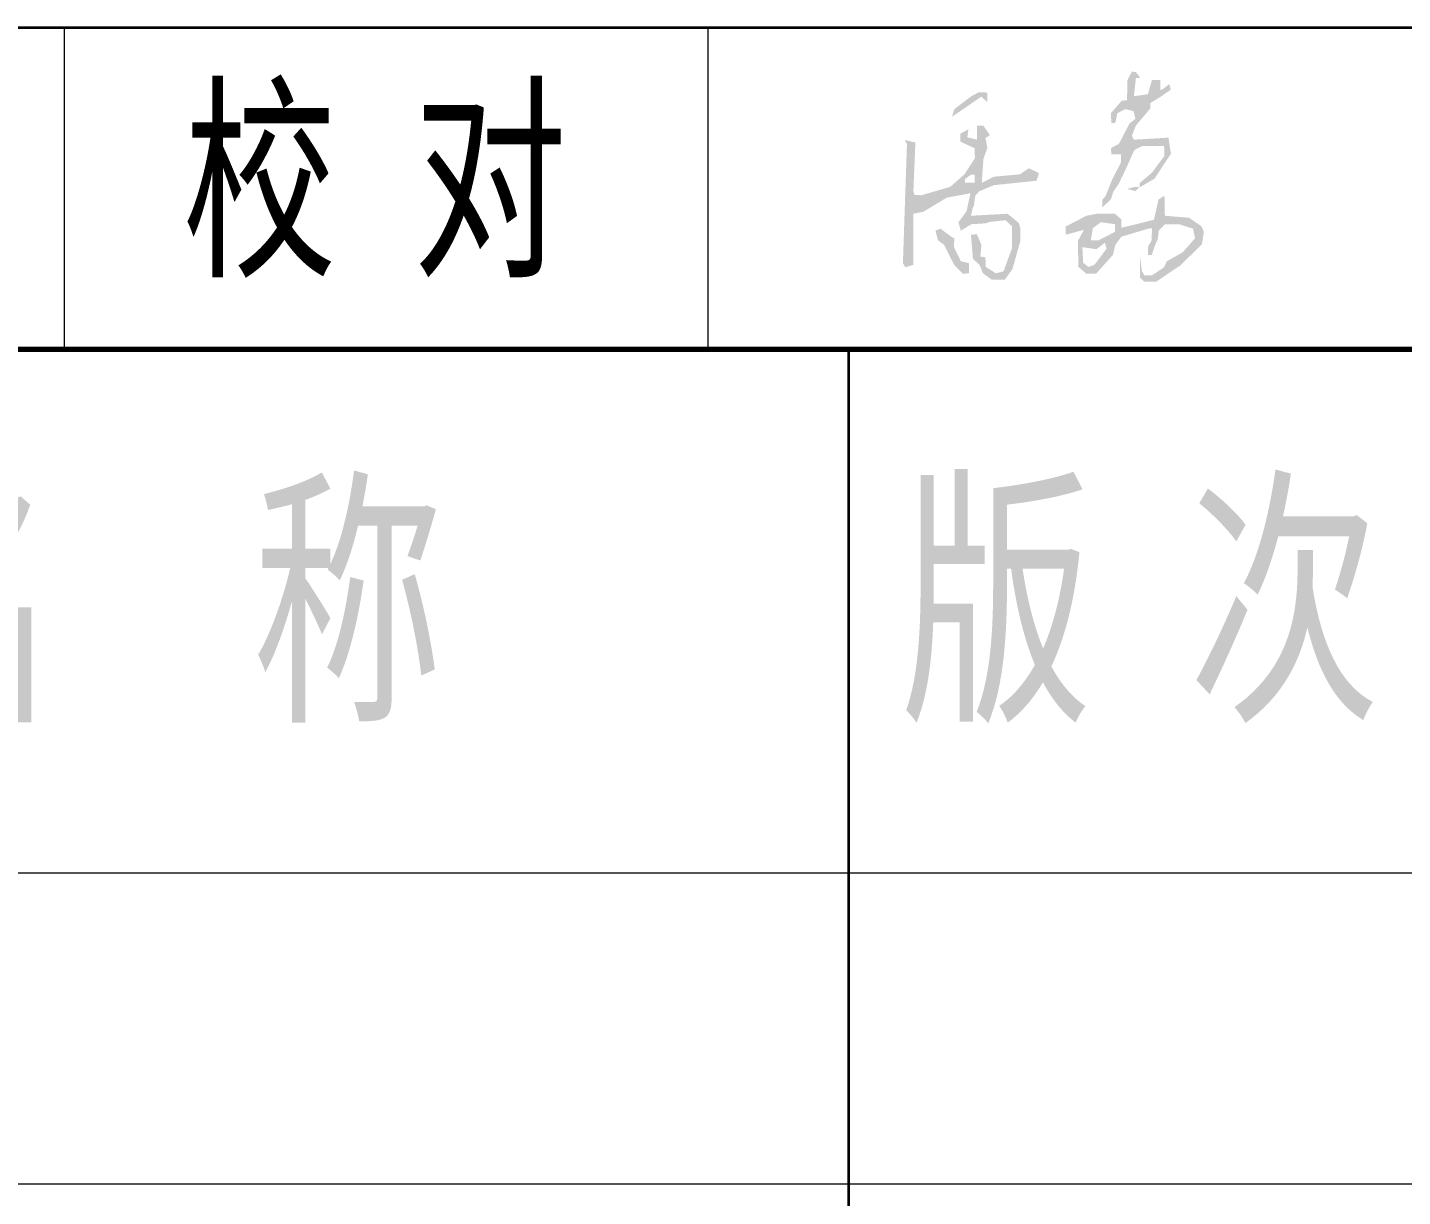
# Model space of a CAD drawing. Extents: x 3968514 to 5230306, y -516551 to -228246.
# Drawn here: x 4049011 to 4052428, y -307725 to -304821 of the extents above; entities that cross this region are included whole.
import ezdxf

# ---------------------------------------------------------------- set-up
doc = ezdxf.new("R2010")
doc.units = 0
doc.header["$LTSCALE"] = 1000
doc.header["$MEASUREMENT"] = 0
for name, color, linetype, lineweight in [('AXIS', 3, 'Continuous', 15), ('DIMENSION', 3, 'Continuous', 18), ('FRAME', 3, 'Continuous', 18)]:
    doc.layers.add(name, color=color, linetype=linetype, lineweight=lineweight)
doc.styles.add('FRAME', font='simhei.ttf', dxfattribs={"width": 0.7})

# ---------------------------------------------------------------- blocks, each defined once
blk = doc.blocks.new('目录1')
at = {"linetype": 'Continuous'}
h = blk.add_hatch(color=256, dxfattribs=at)
h.paths.add_polyline_path([(4311457.3, -2702840.8), (4311461.3, -2702855.8), (4311431.3, -2702895.8), (4311416.3, -2702900.8), (4311403.3, -2702890.8), (4311401.3, -2702851.8), (4311436.3, -2702856.8)], flags=16)
h.paths.add_polyline_path([(4311048.3, -2702805.8), (4311036.3, -2702810.8), (4311042.3, -2702834.8), (4311057.3, -2702845.8), (4311083.3, -2702896.8), (4311104.3, -2702917.8), (4311119.3, -2702916.8), (4311119.3, -2702891.8), (4311099.3, -2702886.8), (4311081.8, -2702850.8), (4311083.3, -2702829.8), (4311076.5, -2702826.5)], flags=17)
h.paths.add_polyline_path([(4311447.3, -2702789.8), (4311482.3, -2702794.8), (4311482.3, -2702813.8), (4311441.3, -2702834.8), (4311422.3, -2702834.8), (4311427.3, -2702804.8)], flags=16)
h.paths.add_polyline_path([(4311605.3, -2702723.8), (4311590.3, -2702733.8), (4311579.3, -2702783.8), (4311498.3, -2702803.8), (4311498.3, -2702782.8), (4311482.3, -2702768.8), (4311437.3, -2702768.8), (4311411.3, -2702773.8), (4311359.3, -2702800.8), (4311360.3, -2702820.8), (4311405.3, -2702808.8), (4311390.3, -2702835.8), (4311391.3, -2702900.8), (4311411.3, -2702917.8), (4311435.3, -2702917.8), (4311477.3, -2702870.8), (4311483.3, -2702845.8), (4311498.3, -2702825.8), (4311565.3, -2702805.8), (4311574.3, -2702804.8), (4311573.5, -2702835), (4311564.3, -2702850.8), (4311564.3, -2702870.8), (4311573.3, -2702871.8), (4311583.3, -2702843.8), (4311588.2, -2702833.8), (4311591.3, -2702810.8), (4311606.3, -2702794.8), (4311641.3, -2702794.8), (4311676.3, -2702805.8), (4311681.3, -2702829.8), (4311650.3, -2702864.8), (4311611.3, -2702886.8), (4311604.3, -2702901.8), (4311574.3, -2702921.8), (4311555.3, -2702921.8), (4311549.3, -2702911.8), (4311544.3, -2702871.8), (4311544.3, -2702926.8), (4311555.3, -2702937.8), (4311584.3, -2702937.8), (4311645.3, -2702896.8), (4311698.3, -2702844.8), (4311703.3, -2702813.8), (4311697.3, -2702799.8), (4311666.3, -2702778.8), (4311606.3, -2702773.8)])
h.paths.add_polyline_path([(4311529.3, -2702702.8), (4311512.3, -2702706.8), (4311533.3, -2702712.8), (4311543.3, -2702701.8)], flags=16)
h.paths.add_polyline_path([(4311124.3, -2702671.8), (4311133.3, -2702671.8), (4311133.3, -2702691.8), (4311109.3, -2702691.8), (4311109.3, -2702682.8)], flags=16)
h.paths.add_polyline_path([(4311155.3, -2702549.8), (4311139.3, -2702549.8), (4311139.3, -2702584.8), (4311115.3, -2702578.8), (4311118.3, -2702558.8), (4311098.3, -2702569.8), (4311098.3, -2702589.8), (4311133.3, -2702605.8), (4311134.3, -2702630.8), (4311108.3, -2702670.8), (4311073.3, -2702701.8), (4311001.3, -2702722.8), (4310984.3, -2702721.8), (4310981.3, -2702712.8), (4310986.3, -2702591.8), (4310960.3, -2702585.8), (4310965.3, -2702595.8), (4310955.3, -2702891.8), (4310961.3, -2702901.8), (4310981.3, -2702895.8), (4310981.3, -2702768.8), (4311006.3, -2702763.8), (4311064.3, -2702728.8), (4311123.3, -2702717.8), (4311113.3, -2702762.8), (4311093.3, -2702789.8), (4311099.3, -2702810.8), (4311125.3, -2702794.8), (4311162, -2702792.5), (4311169.8, -2702789.3), (4311210.3, -2702784.8), (4311226.3, -2702799.8), (4311226.3, -2702854.8), (4311205.3, -2702911.8), (4311186.3, -2702916.8), (4311161.3, -2702900.8), (4311160.3, -2702876.8), (4311147.8, -2702875.4), (4311150.3, -2702845.8), (4311139.3, -2702819.8), (4311124.3, -2702820.8), (4311129.3, -2702880.8), (4311145.9, -2702896.1), (4311154.3, -2702916.8), (4311176.3, -2702932.8), (4311208.3, -2702932.8), (4311227.3, -2702906.8), (4311247.3, -2702835.8), (4311247.3, -2702804.8), (4311243.3, -2702792.7), (4311242.3, -2702790.8), (4311215.3, -2702768.8), (4311124.3, -2702773.8), (4311128.6, -2702754.8), (4311131.4, -2702749.9), (4311135.3, -2702723.8), (4311145.3, -2702712.8), (4311181.3, -2702697.8), (4311287.3, -2702686.8), (4311293.3, -2702667.8), (4311268.3, -2702655.8), (4311246.3, -2702670.8), (4311181.3, -2702676.8), (4311151.3, -2702691.8), (4311155.3, -2702632.8), (4311165.3, -2702604.8), (4311160.3, -2702580.8), (4311171.3, -2702573.8)])
h.paths.add_polyline_path([(4311165.3, -2702467.8), (4311144.3, -2702466.8), (4311125.3, -2702476.8), (4311083.3, -2702508.8), (4311077.3, -2702527.8), (4311150.3, -2702477.8), (4311165.3, -2702491.8)])
h.paths.add_polyline_path([(4311534.3, -2702416.8), (4311524.3, -2702415.8), (4311513.3, -2702436.8), (4311512.3, -2702486.8), (4311499.3, -2702487.8), (4311472.3, -2702518.8), (4311473.3, -2702543.8), (4311483.3, -2702542.8), (4311488.3, -2702518.8), (4311508.3, -2702508.8), (4311528.3, -2702513.8), (4311533.3, -2702532.8), (4311518.3, -2702544.8), (4311492.3, -2702594.8), (4311472.3, -2702605.8), (4311473.3, -2702620.8), (4311497.3, -2702620.8), (4311497.3, -2702640.8), (4311474.8, -2702685.3), (4311459.1, -2702724.6), (4311451.3, -2702733.8), (4311451.3, -2702752.8), (4311472.3, -2702732.8), (4311478.3, -2702714), (4311493.3, -2702691.8), (4311498.1, -2702680.1), (4311503.3, -2702670.8), (4311530.3, -2702610.8), (4311549.3, -2702600.8), (4311604.3, -2702600.8), (4311605.3, -2702624.8), (4311574.3, -2702666.8), (4311543.3, -2702692.8), (4311544.3, -2702702.8), (4311580.3, -2702681.8), (4311621.3, -2702619.8), (4311615.3, -2702579.8), (4311529.3, -2702584.8), (4311524.3, -2702574.8), (4311534.3, -2702549.8), (4311570.3, -2702506.8), (4311570.3, -2702493.8), (4311595.7, -2702478.2), (4311608.1, -2702469.6), (4311621.3, -2702460.8), (4311617.3, -2702446.8), (4311601.4, -2702458.9), (4311595.3, -2702461.8), (4311595.3, -2702436.8), (4311574.3, -2702436.8), (4311564.3, -2702471.8), (4311529.3, -2702476.8), (4311534.3, -2702431.8), (4311545.3, -2702430.8)])
at = {"layer": 'DIMENSION', "color": 7, "lineweight": 35}
for p, q in [((4305470.5, -2702306.1), (4312270.5, -2702306.1)), ((4310820.5, -2722197.6), (4310820.5, -2703106.1))]:
    blk.add_line(p, q, dxfattribs=at)
at = {"layer": 'DIMENSION', "color": 7}
for p, q in [((4308870.5, -2702306.1), (4308870.5, -2703106.1)), ((4310470.5, -2702306.1), (4310470.5, -2703106.1)), ((4300070.5, -2704406.1), (4318070.5, -2704406.1)), ((4318070.5, -2705179.6), (4300070.5, -2705179.6))]:
    blk.add_line(p, q, dxfattribs=at)
at = {"layer": 'DIMENSION', "color": 7, "lineweight": 70}
blk.add_line((4318070.5, -2703106.1), (4300070.5, -2703106.1), dxfattribs=at)
at = {"layer": 'DIMENSION', "color": 7, "insert": (4309642.8, -2702706.1), "char_height": 400, "width": 1459.322, "attachment_point": 5, "style": 'FRAME'}
blk.add_mtext('校 对', dxfattribs=at)
at = {"layer": 'FRAME', "color": 7, "char_height": 500, "attachment_point": 5, "style": 'FRAME'}
for s, insert, width in [('图  纸  名  称', (4308145.5, -2703756.1), 5350), ('版 次', (4311545.5, -2703756.1), 1450)]:
    blk.add_mtext(s, dxfattribs=dict(at, insert=insert, width=width))

msp = doc.modelspace()

# ---------------------------------------------------------------- block references
at = {"layer": 'AXIS', "color": 1}
msp.add_blockref('目录1', (-259768.52923, 2397485.56286), dxfattribs=at)

doc.saveas('drawing.dxf')
